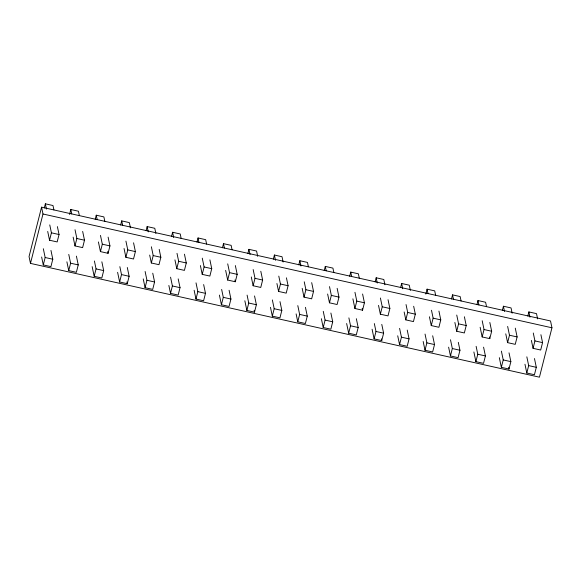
<?xml version="1.0" encoding="UTF-8"?>
<svg xmlns="http://www.w3.org/2000/svg" width="581" height="581" viewBox="0 0 581 581"><rect width="100%" height="100%" fill="white"/><g stroke="black" fill="none" stroke-linecap="round" stroke-linejoin="round"><path stroke-width="0.87" d="M41.563 207.177L29.05 256.562L30.473 263.389L539.437 377.178L551.95 327.786L550.527 320.966L41.563 207.177L42.987 213.997L30.473 263.389M44.316 207.94L45.362 203.822L52.994 205.529L53.91 209.923M50.961 250.433L52.791 259.22L50.917 266.628L43.285 264.921L45.158 257.514L43.321 248.726M57.396 226.619L59.051 234.528L57.17 241.936L49.538 240.229L51.418 232.821L49.763 224.912M69.553 214.454L70.809 209.516L78.442 211.223L79.357 215.616M76.409 256.127L78.239 264.907L76.365 272.322L68.732 270.615L70.606 263.2L68.769 254.42M82.662 231.427L84.499 240.214L82.618 247.622L74.985 245.916L76.866 238.508L75.029 229.72M95.211 219.32L96.257 215.202L103.89 216.909L104.805 221.303M101.857 261.813L103.687 270.601L101.813 278.008L94.18 276.302L96.054 268.894L94.405 260.985M108.11 237.121L109.947 245.901L108.066 253.316L100.433 251.602L102.314 244.194L100.477 235.414M120.659 225.007L121.705 220.889L129.338 222.596L130.442 227.868M127.304 267.5L129.135 276.287L127.261 283.695L119.628 281.988L121.502 274.581L119.853 266.672M133.557 242.807L135.395 251.595L133.514 259.003L125.881 257.296L127.762 249.888L125.924 241.1M146.107 230.701L147.153 226.583L154.786 228.289L155.89 233.562M152.752 273.193L154.582 281.981L152.709 289.389L145.076 287.682L146.949 280.274L145.119 271.487M159.187 249.372L160.843 257.281L158.969 264.689L151.329 262.982L153.21 255.575L151.372 246.787M171.555 236.387L172.601 232.269L180.233 233.976L181.149 238.37M178.2 278.88L180.037 287.668L178.156 295.075L170.523 293.369L172.397 285.961L170.567 277.173M184.453 254.187L186.29 262.975L184.417 270.383L176.777 268.676L178.657 261.268L177.002 253.36M197.003 242.074L198.048 237.963L205.681 239.67L206.596 244.064M203.648 284.574L205.485 293.354L203.604 300.769L195.971 299.055L197.845 291.647L196.015 282.867M209.901 259.874L211.738 268.662L209.864 276.069L202.224 274.363L204.105 266.955L202.268 258.167M222.45 247.767L223.496 243.65L231.129 245.356L232.044 249.75M229.096 290.26L230.933 299.048L229.052 306.456L221.419 304.749L223.293 297.341L221.644 289.432M235.349 265.568L237.186 274.348L235.312 281.756L227.672 280.049L229.553 272.642L227.716 263.861M247.898 253.454L248.944 249.336L256.577 251.043L257.681 256.315M254.543 295.947L256.381 304.734L254.5 312.142L246.867 310.436L248.741 303.028L247.092 295.119M260.796 271.254L262.634 280.042L260.76 287.45L253.12 285.743L255.001 278.335L253.163 269.548M273.346 259.148L274.392 255.03L282.025 256.737L283.129 262.009M279.991 301.641L281.829 310.428L279.948 317.836L272.315 316.129L274.188 308.722L272.358 299.934M286.433 277.82L288.082 285.729L286.208 293.136L278.575 291.43L280.449 284.022L278.793 276.113M298.794 264.834L299.84 260.716L307.472 262.423L308.395 266.817M305.439 307.327L307.276 316.115L305.395 323.523L297.762 321.816L299.643 314.408L297.806 305.621M311.692 282.635L313.529 291.422L311.656 298.83L304.023 297.123L305.896 289.716L304.248 281.807M324.242 270.521L325.287 266.41L332.92 268.117L333.843 272.511M330.887 313.021L332.724 321.801L330.843 329.209L323.21 327.502L325.091 320.095L323.254 311.314M337.147 288.321L338.977 297.109L337.103 304.517L329.471 302.81L331.344 295.402L329.507 286.615M349.689 276.215L350.735 272.097L358.368 273.804L359.29 278.197M356.335 318.708L358.172 327.495L356.291 334.903L348.658 333.196L350.539 325.788L348.883 317.88M362.595 294.015L364.425 302.795L362.551 310.203L354.918 308.496L356.792 301.089L354.955 292.308M375.137 281.901L376.183 277.783L383.816 279.49L384.92 284.763M381.782 324.394L383.62 333.182L381.739 340.589L374.106 338.883L375.987 331.475L374.331 323.566M388.043 299.702L389.873 308.489L387.999 315.897L380.366 314.19L382.24 306.783L380.402 297.995M400.592 287.595L401.631 283.477L409.264 285.184L410.368 290.456M407.23 330.088L409.068 338.876L407.187 346.283L399.554 344.577L401.435 337.169L399.597 328.381M413.672 306.267L415.321 314.176L413.447 321.584L405.814 319.877L407.688 312.469L406.039 304.56M425.829 294.102L427.079 289.164L434.711 290.87L435.634 295.264M432.678 335.774L434.515 344.562L432.634 351.97L425.002 350.263L426.882 342.855L425.045 334.068M438.938 311.082L440.768 319.87L438.895 327.277L431.262 325.571L433.135 318.156L431.487 310.254M451.488 298.968L452.526 294.857L460.159 296.564L461.082 300.951M458.307 342.347L459.963 350.249L458.089 357.656L450.449 355.95L452.33 348.542L450.493 339.762M464.386 316.768L466.216 325.556L464.342 332.964L456.71 331.257L458.583 323.849L456.746 315.062M476.936 304.662L477.974 300.544L485.607 302.251L486.529 306.645M483.574 347.155L485.411 355.942L483.537 363.35L475.897 361.643L477.778 354.236L476.122 346.327M489.834 322.462L491.664 331.243L489.79 338.65L482.157 336.944L484.031 329.536L482.201 320.748M502.383 310.348L503.422 306.231L511.055 307.937L512.159 313.21M509.021 352.841L510.859 361.629L508.985 369.037L501.345 367.33L503.226 359.922L501.388 351.135M515.282 328.149L517.119 336.936L515.238 344.344L507.605 342.637L509.479 335.23L507.649 326.442M527.831 316.042L528.87 311.924L536.51 313.631L537.607 318.904M534.469 358.535L536.307 367.323L534.433 374.73L526.793 373.024L528.674 365.609L526.836 356.828M540.911 334.714L542.567 342.623L540.686 350.031L533.053 348.324L534.927 340.916L533.278 333.007M42.987 213.997L551.95 327.786M51.418 232.821L59.051 234.528M76.866 238.508L84.499 240.214M102.314 244.194L109.947 245.901M127.762 249.888L135.395 251.595M153.21 255.575L160.843 257.281M178.657 261.268L186.29 262.975M204.105 266.955L211.738 268.662M229.553 272.642L237.186 274.348M255.001 278.335L262.634 280.042M280.449 284.022L288.082 285.729M305.896 289.716L313.529 291.422M331.344 295.402L338.977 297.109M356.792 301.089L364.425 302.795M382.24 306.783L389.873 308.489M407.688 312.469L415.321 314.176M433.135 318.156L440.768 319.87M458.583 323.849L466.216 325.556M484.031 329.536L491.664 331.243M509.479 335.23L517.119 336.936M534.927 340.916L542.567 342.623M45.158 257.514L52.791 259.22M70.606 263.2L78.239 264.907M96.054 268.894L103.687 270.601M121.502 274.581L129.135 276.287M146.949 280.274L154.582 281.981M172.397 285.961L180.037 287.668M197.845 291.647L205.485 293.354M223.293 297.341L230.933 299.048M248.741 303.028L256.381 304.734M274.188 308.722L281.829 310.428M299.643 314.408L307.276 316.115M325.091 320.095L332.724 321.801M350.539 325.788L358.172 327.495M375.987 331.475L383.62 333.182M401.435 337.169L409.068 338.876M426.882 342.855L434.515 344.562M452.33 348.542L459.963 350.249M477.778 354.236L485.411 355.942M503.226 359.922L510.859 361.629M528.674 365.609L536.307 367.323M528.87 311.924L529.974 317.197M531.397 340.415L533.053 348.324M524.963 364.236L526.793 373.024M503.422 306.231L504.526 311.503M505.768 333.85L507.605 342.637M508.615 367.279L508.985 369.037M499.326 357.664L501.345 367.33M489.42 336.893L489.79 338.65M477.974 300.544L478.897 304.938M480.138 327.285L482.157 336.944M473.878 351.977L475.897 361.643M452.526 294.857L453.449 299.244M454.872 322.47L456.71 331.257M448.619 347.169L450.449 355.95M427.079 289.164L428.001 293.558M429.424 316.783L431.262 325.571M423.171 341.475L425.002 350.263M401.631 283.477L402.735 288.75M404.158 311.968L405.814 319.877M397.716 335.789L399.554 344.577M376.183 277.783L377.287 283.056M378.529 305.403L380.366 314.19M381.376 338.832L381.739 340.589M372.087 329.216L374.106 338.883M362.181 308.446L362.551 310.203M350.735 272.097L351.65 276.491M352.899 298.837L354.918 308.496M346.639 323.53L348.658 333.196M325.287 266.41L326.202 270.804M327.633 294.022L329.471 302.81M321.373 318.722L323.21 327.502M299.84 260.716L300.943 265.989M302.185 288.336L304.023 297.123M296.114 313.907L297.762 321.816M274.392 255.03L275.496 260.303M276.919 283.521L278.575 291.43M270.477 307.342L272.315 316.129M248.944 249.336L250.048 254.609M251.29 276.955L253.12 285.743M254.137 310.385L254.5 312.142M244.848 300.776L246.867 310.436M234.942 280.006L235.312 281.756M223.496 243.65L224.411 248.043M225.653 270.39L227.672 280.049M219.4 295.083L221.419 304.749M198.048 237.963L198.963 242.357M200.394 265.575L202.224 274.363M194.134 290.275L195.971 299.055M172.601 232.269L173.697 237.542M174.946 259.889L176.777 268.676M168.868 285.46L170.523 293.369M147.153 226.583L148.249 231.855M149.68 255.074L151.329 262.982M143.238 278.895L145.076 287.682M121.705 220.889L122.62 225.283M124.051 248.508L125.881 257.296M126.89 281.938L127.261 283.695M117.609 272.329L119.628 281.988M107.703 251.558L108.066 253.316M96.257 215.202L97.172 219.596M98.414 241.943L100.433 251.602M92.161 266.635L94.18 276.302M70.809 209.516L71.724 213.91M73.148 237.128L74.985 245.916M66.895 261.828L68.732 270.615M45.362 203.822L46.458 209.095M47.7 231.441L49.538 240.229M41.629 257.013L43.285 264.921"/></g></svg>
